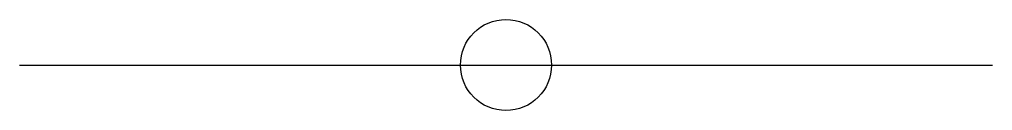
# Model space of a CAD drawing. Header units: millimetres. Extents: x 0 to 70, y -3.3 to 3.3.
import ezdxf

# ---------------------------------------------------------------- set-up
doc = ezdxf.new("R2010")
doc.units = ezdxf.units.MM
doc.layers.get('0').update_dxf_attribs({"lineweight": 25, "true_color": 0xffffff})

msp = doc.modelspace()

# ---------------------------------------------------------------- linework, layer by layer
msp.add_line((0, 0), (70, 0))
msp.add_circle((35, 0), 3.277)

doc.saveas('drawing.dxf')
